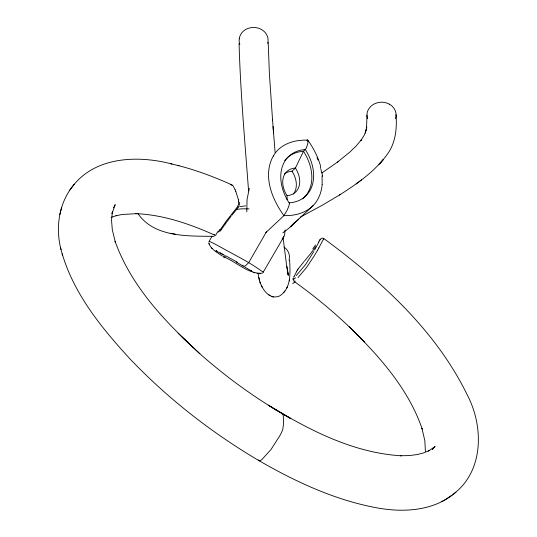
<?xml version="1.0" encoding="UTF-8"?>
<svg xmlns="http://www.w3.org/2000/svg" width="537" height="537" viewBox="0 0 537 537"><rect width="100%" height="100%" fill="white"/><g stroke="black" fill="none" stroke-linecap="round" stroke-linejoin="round"><path stroke-width="0.81" d="M425.385 451.463L424.848 440.783L421.961 428.291L422.176 429.003C408.435 388.674 379.055 356.011 349.124 326.697M242.811 265.171L242.899 265.929L243.865 266.278A20.52 5.464 -59.7 0 0 245.443 265.768L248.725 262.62L266.661 231.427M322.16 184.54L322.066 175.861M258.21 273.709C258.767 283.898 267.077 301.042 279.475 296.028C291.732 288.497 290.094 272.387 289.638 260.123M289.262 280.952L289.517 279.253M71.877 187.259C58.573 204.758 55.533 228.601 61.01 249.577M239.63 205.154L239.603 202.261M293.088 278.79L293.383 280.663M366.153 129.981L366.576 128.585L365.254 133.089L366.744 126.947L366.543 128.43L366.979 115.119M59.795 214.686L60.701 211.148M60.748 210.913L61.654 207.349M293.068 278.871L293.195 278.367M249.329 188.386L247.047 199.469L246.805 211.853M238.965 205.926L238.697 206.564M293.954 276.877L296.578 271.615M365.65 131.713L364.12 135.371L360.992 140.379L361.696 139.398L355.964 146.205L349.681 152.219L337.411 162.187M286.651 288.235L287.523 286.476M282.187 238.958L284.63 235.052L285.033 229.903M323.576 238.925L323.764 238.502L323.408 239.247M314.595 250.047L320.213 239.368L319.629 240.428M318.864 247.886L323.381 239.301M318.817 247.973L317.468 250.37M313.823 251.504L305.6 264.533L296.202 275.609M209.464 241.845L209.061 241.395L211.947 236.367M262.895 272.158A58.164 1.403 29.9 0 0 263.177 272.252L283.979 236.555M314.219 255.854L317.367 250.524M313.97 256.283L306.466 267.614L298.001 277.602M297.464 270.084L297.733 269.621M318.763 241.918L318.461 242.422M273.326 156.025C278.388 146.916 288.497 141.815 298.565 140.587A73.354 52.754 46.9 0 1 306.909 140.137L307.587 139.848C313.386 147.789 317.897 156.757 320.629 166.228M113.522 207.738L115.207 204.637L112.025 213.592L112.387 211.927L111.528 220.257L112.32 229.809L115.301 241.972L115.072 241.267C131.109 286.295 165.295 322.005 199.865 353.749L178.156 333.235M298.277 268.742L303.613 262.143M238.421 207.027L238.126 207.47M220.338 231.098L221.271 229.702M218.492 232.138L226.433 220.875L237.233 207.148L238.596 204.201L238.623 201.14M221.466 229.406L222.472 227.936M315.729 246.631L310.91 253.222M222.68 227.641L225.104 224.171M225.251 223.963L231.017 216.304M238.039 207.591L236.548 209.484M71.971 187.165C94.693 156.415 138.083 155.012 171.974 164.033M69.649 190.239L74.207 184.184M310.594 253.632L304.895 260.64M231.776 215.337L233.629 213.035M283.69 292.504L284.912 290.98M233.81 212.806L234.246 212.276M234.494 211.967L236.488 209.558M294.363 222.707L288.919 228.218L282.804 232.877M432.527 449.368L434.99 446.583L432.251 449.254L434.896 446.703L428.143 451.201M339.424 195.052C357.159 183.808 374.98 171.41 387.385 154.153C395.722 142.829 397.031 128.283 396.064 114.67M379.699 163.61L383.089 159.825L378.974 164.423M265.781 232.642L283.945 215.639A73.354 52.754 46.9 0 0 292.289 215.196C302.358 213.961 312.467 208.859 317.528 199.757A58.164 41.826 46.9 0 0 322.153 184.54M294.894 280.737L294.175 281.388M452.986 494.376C483.756 471.748 483.877 426.962 467.573 395.541C436.118 330.658 380.941 280.723 323.784 238.495M298.76 219.042L290.349 226.923L312.984 205.725M284.415 173.928A23.507 16.902 46.9 0 1 292.027 171.209L295.417 168.034L303.492 151.28L306.124 148.474L307.641 144.171A20.52 5.464 -59.7 0 0 308.003 141.627L307.802 140.036M216.371 234.756L215.156 235.26L214.156 234.414M452.073 495.06L445.972 499.162M455.94 492.134C434.252 511.231 403.28 512.828 376.175 507.713C334.564 499.927 295.659 481.796 259.203 460.773L258.653 459.981M356.112 183.949L361.609 179.841M338.122 161.671L321.911 172.907M289.101 202.872A45.403 32.656 46.9 0 1 305.311 149.575A45.403 32.656 46.9 0 1 289.101 202.872L289.658 203.08L288.678 206.497A20.52 5.464 -59.7 0 1 287.167 210.108L283.945 215.639A73.354 52.754 46.9 0 1 278.341 207.047C272.158 196.247 267.627 183.862 268.695 171.236A58.164 41.826 46.9 0 1 273.326 156.025M340.008 194.696L322.173 205.302L300.156 217.23M441.642 501.692L444.784 499.84M429.64 450.389L423.471 452.946L417.175 454.564L409.221 455.571L400.468 455.759L401.213 455.779C352.997 452.919 308.728 429.822 268.218 405.146L290.41 418.35C257.914 400.078 227.46 378.216 199.569 353.487M111.159 217.344L116.764 215.538L115.985 215.733L122.235 214.478L136.485 213.672L135.74 213.666C163.376 214.706 189.964 224.057 214.995 235.219M321.301 238.294L322.891 238.099M209.061 241.395L209.323 241.402A58.164 1.403 29.9 0 1 214.35 243.738L240.261 257.854A73.354 1.765 29.9 0 1 248.725 262.62A73.354 1.765 29.9 0 1 254.202 266.003L263.445 272.259M262.371 273.199C248.094 274.353 235.978 261.405 223.271 256.706A20.52 5.464 -59.7 0 1 222.915 255.82M236.602 209.376L242.073 208.812L249.034 208.88M239.831 206.638L245.624 205.879M230.635 184.681L232.857 185.574L235.011 189.433M214.142 236.34C188.286 236.005 154.388 237.609 137.969 213.625M258.378 273.595L257.055 273.427L259.519 273.655M216.337 251.041L216.847 251.074L215.901 250.873L224.647 255.37M223.815 257.176L224.882 256.847L225.701 255.78A45.403 1.094 29.9 0 0 237.361 262.257M170.618 233.286L175.478 234.239M177.888 165.483C196.555 170.249 214.652 177.089 232.192 185.01M170.672 163.725L179.136 165.785M271.594 296.471L273.467 297.136M253.37 272.353L254.753 272.856M220.855 253.303L220.21 252.961L223.043 254.491M244.684 267.003L251.538 270.99L251.155 270.426M250.591 270.4L252.007 271.373L250.712 270.467M389.365 104.171L391.46 105.561A13.338 11.794 -1.3 0 1 392.131 106.145L393.95 108.273A14.969 13.244 -1.3 0 1 395.225 110.709L395.366 111.072A15.298 13.532 -1.3 0 1 396.071 115.401L395.944 116.858A14.311 12.66 -1.3 0 1 395.521 118.684M236.334 262.063L243.127 266.144M275.649 409.738L276.038 409.979M268.574 294.632L269.997 295.625M221.982 255.941C217.156 252.222 210.444 249.215 208.792 242.791M294.041 281.375C319.273 299.344 342.908 319.582 364.395 341.894L361.012 338.431M192.602 347.157L182.043 337.082M352.574 330.007L352.158 329.611L358.575 335.927M211.222 247.476L212.209 248.584M261.398 285.704L262.358 287.409M208.974 243.63L209.39 244.691M317.052 157.71L317.991 159.986M287.765 273.461L288.416 275.072L286.436 264.117L283.147 238.18M235.763 191.232L238.314 199.482M260.223 282.798L260.472 283.476L259.948 281.985M60.58 247.899C71.542 291.309 100.822 327.221 130.551 359.495C168.43 399.031 212.028 433.017 259.203 460.773L259.324 460.813A8.169 2.175 -59.7 0 0 259.767 460.8L261.042 460.142A17.983 4.786 -59.7 0 0 262.244 459.195L271.084 449.382L279.837 435.742A17.949 4.779 -59.7 0 0 281.019 433.507L282.247 430.842A8.464 2.255 -59.7 0 0 282.791 429.338L283.57 423.673L283.294 416.047A54.096 14.398 -59.7 0 0 283.059 414.678L282.502 413.745A3.954 1.054 -59.7 0 0 282.026 413.852M320.307 166.832L320.696 168.35M62.097 253.746L62.52 255.384M258.955 277.669L259.639 280.804M320.898 169.108L321.65 172.874M287.691 272.111L288.295 275.166L287.96 273.42M287.684 272.192L286.778 266.493M322.079 172.974L322.462 176.297M275.119 152.582L272.541 119.999M248.571 190.924C244.912 141.748 240.442 92.586 239.066 43.269M273.038 126.457L273.541 132.954M272.574 120.395L269.386 73.488L268.185 42.336M287.026 195.622A23.507 16.902 46.9 0 0 295.417 168.034A23.507 16.902 46.9 0 0 287.026 195.622L287.141 199.69M292.027 171.209A23.507 16.902 46.9 0 1 293.37 193.991M306.909 140.137A73.354 52.754 46.9 0 1 307.661 141.184M302.492 198.918A45.403 32.65 46.9 0 0 303.492 151.28A45.403 32.65 46.9 0 0 284.691 160.57M289.027 260.177A14.311 12.66 -1.3 0 0 289.309 258.653A14.17 12.539 -1.3 0 0 283.966 247.04M367.577 118.657A14.902 13.183 -1.3 0 1 367.355 112.032L367.55 111.434A13.432 11.881 -1.3 0 1 368.02 110.28L369.248 108.212A15.251 13.492 -1.3 0 1 374.987 103.587L378.317 102.486L381.854 102.184A15.251 13.492 -1.3 0 1 389.359 104.171M239.26 38.839A14.311 12.66 -1.3 0 1 246.027 29.287L247.517 28.649A15.298 13.532 -1.3 0 1 252.309 27.535L252.739 27.501A14.969 13.244 -1.3 0 1 255.78 27.588L258.706 28.233A13.338 11.794 -1.3 0 1 259.579 28.555L261.855 29.71A15.251 13.492 -1.3 0 1 266.855 35.033L267.923 38.026L268.084 41.161A15.251 13.492 -1.3 0 1 267.654 43.39M239.838 44.457A14.17 12.539 -1.3 0 1 239.28 38.845M219.975 229.42A12.015 2.913 -65 0 1 218.781 231.34M218.17 231.165A14.788 5.853 -70.8 0 1 216.304 233.87M234.978 189.48A114.173 58.614 -56.6 0 1 235.723 191.279M238.394 199.402A47.84 24.259 -57.6 0 1 238.717 201.06M295.598 277.81A12.015 3.45 -54.4 0 1 293.195 279.602M293.813 277.347A41.369 4.679 -46.6 0 1 294.014 276.817M296.431 271.762A107.93 12.391 -46.3 0 1 297.297 270.239M297.686 269.668A41.228 4.658 -46.5 0 1 298.223 268.795M304.372 261.029A31.441 3.96 -49.7 0 1 303.949 261.519M315.494 244.953A34.865 4.719 -49.8 0 1 312.816 248.799M320.898 238.67A16.869 1.121 -54.8 0 1 320.602 239.455M295.175 281.61A14.788 1.812 -49.5 0 1 292.658 283.677M260.432 273.615L259.364 273.655L260.432 273.615"/></g></svg>
